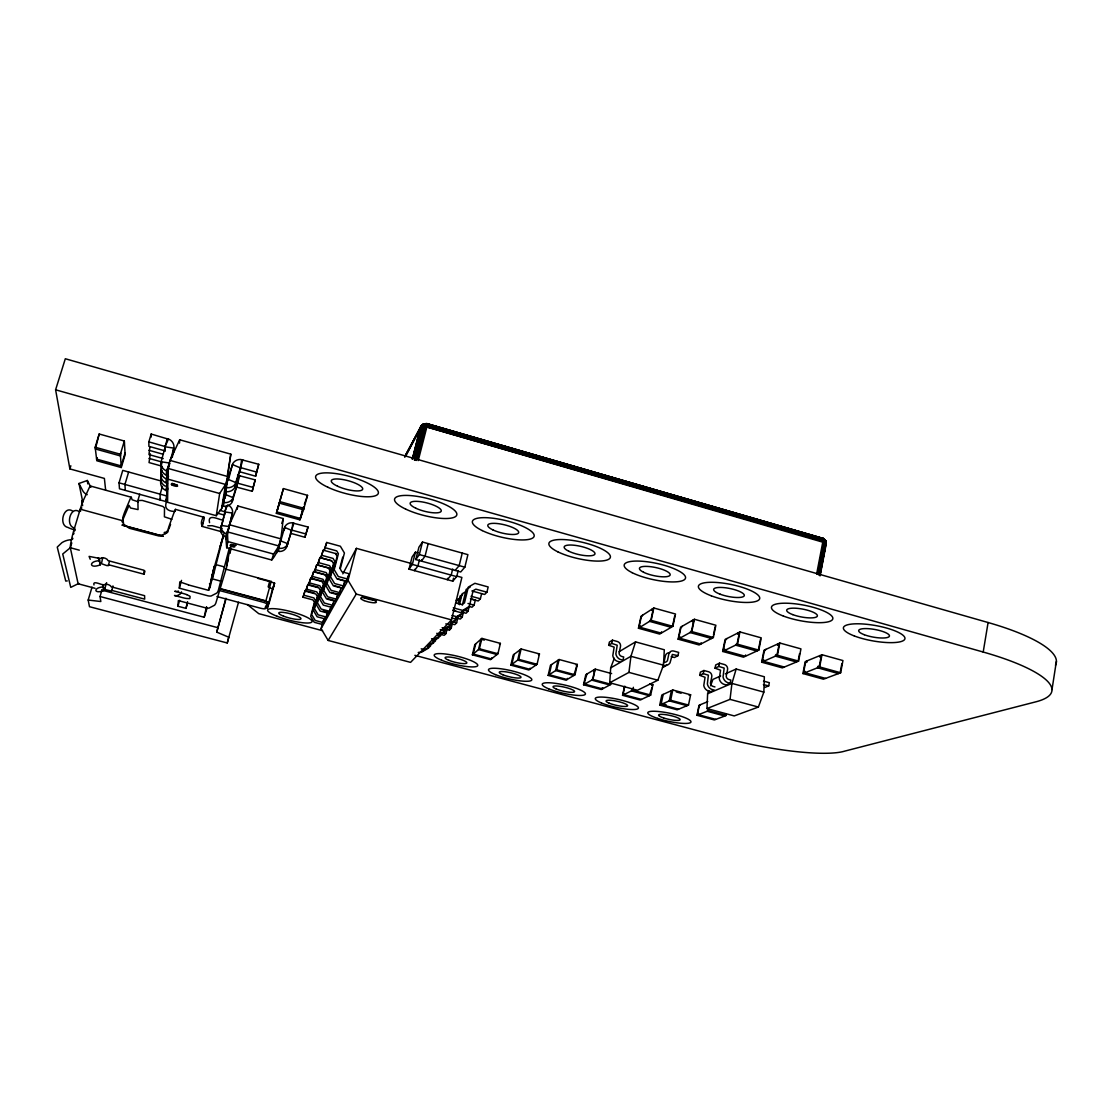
<?xml version="1.0" encoding="UTF-8"?>
<svg xmlns="http://www.w3.org/2000/svg" width="1112" height="1112" viewBox="0 0 1112 1112"><rect width="100%" height="100%" fill="white"/><g stroke="black" fill="none" stroke-linecap="round" stroke-linejoin="round"><path stroke-width="1.5" d="M412.26 459.2L420.656 426.772L423.547 423.978L426.869 423.616L823.075 538.389L825.424 540.488L825.924 543.726L819.822 575.516M160.795 480.301L161.754 474.421M167.495 483.359L165.076 482.386A8.771 8.284 9.1 0 1 160.74 475.088L161.907 466.567M169.622 463.037L161.115 461.772L160.948 462.912A9.007 8.493 9.7 0 0 165.396 470.404C169.274 469.737 169.01 478.341 165.285 474.602A8.924 8.423 9.5 0 1 160.879 467.179L161.115 461.772L165.327 446.593L148.855 441.881L151.176 434.041L169.58 439.518A8.993 8.465 10.1 0 1 174 446.968L172.263 457.435M222.553 532.009L204.691 527.116C195.42 525.476 209.515 505.807 201.897 526.115M412.886 458.769L421.059 426.188L423.964 423.853L427.314 423.728L422.81 424.367L420.656 426.772L412.482 458.964M826.049 544.616L825.424 540.488L822.046 538.138L825.424 540.488L826.258 543.671L825.757 544.838L824.437 539.626L822.046 538.138L824.979 539.834L826.258 543.671L820.114 575.808M165.16 450.93L165.118 446.44L167.412 438.614M166.397 475.074L166.522 470.876L169.858 463.44M160.434 480.815L122.751 470.376L119.04 482.83L119.484 488.78L165.827 501.526L167.356 491.115M166.772 501.345C163.075 509.115 169.413 511.715 175.307 511.353M708.803 690.552L707.621 693.735L706.968 708.566L734.24 715.919L758.384 707.051L763.847 692.109L764.347 676.763L736.158 669.035L725.316 673.872M222.483 505.585L221.635 508.587L216.27 515.69L167.412 502.263L167.648 468.319L169.969 460.396L179.699 439.782L230.809 454.155L226.653 483.553M816.639 574L822.769 542.169C823.478 533.732 829.566 547.91 822.769 542.169L426.716 426.952L423.936 424.061L421.226 425.813L405.143 455.906M179.518 443.104L179.699 439.782M614.324 658.262L610.683 667.881L609.723 682.782L637.523 690.26L657.845 680.224L663.489 665.171L664.309 649.769L635.55 641.888L619.134 651.674M822.324 538.097L825.479 541.002L823.269 538.625L426.869 423.616L421.823 425.159L426.104 423.561L823.255 538.486L824.381 542.739L818.279 574.557M819.447 575.196L825.771 541.21L825.757 544.838M823.811 539.723L825.549 543.393L826.146 542.211M824.59 539.765L822.296 538.403M187.261 603.927L185.996 608.375L177.92 606.235L178.351 600.591L205.72 607.875A8.924 8.618 4.5 0 0 209 608.111L214.56 605.22A7.812 7.548 4.4 0 0 216.006 602.537L226.89 566.203A7.478 7.2 8.5 0 0 227.07 563.27M229.336 548.007L218.369 590.236A8.104 7.826 5.7 0 1 216.868 593.03L211.113 596.004A9.257 8.924 5.8 0 1 207.708 595.754L179.31 588.165L179.796 581.868L188.415 584.815M185.996 608.375L187.525 601.675M206.345 609.418L206.707 607.124M90.878 487.237L87.334 480.481L78.98 483.484L82.705 501.693M706.968 708.566L730.042 699.365L731.932 683.407L736.158 669.035M271.717 560.003L273.621 554.068L278.917 545.992L227.432 531.883L226.014 539.473L226.681 547.73L271.717 560.003C281.503 548.647 281.322 532.592 283.31 518.567L237.843 505.988L229.433 524.739L226.709 537.318L224.513 536.443A7.937 7.603 11.4 0 1 220.565 529.785L224.944 511.881L219.898 510.269M202.287 526.643L202.69 523.335M609.723 682.782L628.933 672.399L630.935 656.302L635.55 641.888M277.235 551.121L279.543 551.482A7.854 7.562 16.4 0 0 286.298 547.785L291.914 530.132L292.845 522.946M224.429 496.188L225.097 491.295M222.066 505.988L224.568 506.405A8.521 8.118 12.5 0 0 231.935 502.471L236.606 487.098L252.229 491.295L253.105 487.431L237.412 483.136L232.644 498.676A8.604 8.187 12.7 0 1 225.208 502.638L222.678 502.235L224.819 494.632L223.429 506.238M228.641 505.334A7.992 7.631 11.9 0 1 232.616 512.02L227.724 532.648M229.558 524.822L231.963 515.44M236.912 487.028L238.705 475.408M255.649 476.214L256.58 472.072L240.428 467.582L235.41 483.664A8.896 8.465 13.6 0 1 227.724 487.737L225.11 487.306L232.853 463.482A8.868 8.423 15.1 0 1 240.498 459.451L258.748 464.288L255.649 476.214L239.803 471.78L240.234 468.625M228.808 478.535L232.394 464.524L240.192 467.804L239.719 471.766L241.693 459.631M87.334 480.481L87.778 483.901M173.653 452.501L173.819 451.375A8.91 8.396 9.9 0 0 173.528 449.192M160.976 469.848L160.809 470.96A8.84 8.368 9.3 0 0 165.188 478.327L167.62 479.3L168.524 476.2M160.837 477.632L160.684 478.744A8.701 8.229 9 0 0 164.979 485.986C168.69 485.332 168.454 493.492 164.868 489.905A8.618 8.159 8.8 0 1 160.614 482.733L160.781 481.635M216.27 515.69L219.662 493.492L225.583 484.443L227.807 476.548L169.969 460.396M1052.008 689.551L1056.4 661.223M825.855 543.921L825.771 541.21M221.635 508.587L225.583 484.443L167.648 468.319L167.412 502.263M222.372 506.071L226.459 491.323M239.483 471.849L234.66 487.709A8.813 8.382 13.4 0 1 227.043 491.754L224.763 491.421L227.654 479.55L225.861 491.587M227.404 475.019L230.809 454.155M223.762 501.095L225.375 491.282M224.707 497.272L225.208 494.729M226.973 483.637L227.418 480.912M414.859 655.329L736.797 741.106A96.007 18.028 11.6 0 0 844.62 751.156L1035.953 701.797A125.281 29.148 9.9 0 0 983.203 652.035L988.095 622.525L65.316 358.745L55.6 389.798L69.889 468.916L104.389 478.424L105.654 490.253M231.824 516.454L232.477 513.049L224.93 511.951L224.346 515.37L226.32 505.946M220.899 581.173L212.434 578.893L223.067 537.124M225.514 536.86L229.03 526.893M232.38 501.456L233.075 497.662L225.527 494.506M235.118 486.667L235.869 482.608L228.057 479.328M840.366 671.606L841.84 663.697M840.672 672.76L842.938 660.556L821.99 654.732L805.199 661.626L802.92 673.552L823.422 679.196L840.672 672.76L819.669 666.95L802.92 673.552M236.55 487.167L237.259 483.317M819.836 655.607L819.586 656.956L821.198 656.302L819.391 665.796L817.793 666.435L817.528 667.784L838.462 673.58M819.669 666.95L821.99 654.732M818.932 574.876L825.034 543.059L822.908 541.28L426.716 426.952L421.809 426.424L421.656 425.507L424.047 423.839L427.314 423.728M820.003 574.904L825.438 546.506M807.256 660.778L807.006 662.113L805.463 662.738L803.684 672.023L805.227 671.412L804.963 672.746L825.535 678.403M211.641 577.517L213.573 569.9M226.681 547.73L227.863 541.572L227.432 531.883M796.776 660.625L796.512 661.974L775.398 656.149L775.662 654.787L777.177 654.12L779.039 644.599L777.524 645.294L777.788 643.931M798.333 659.972L799.556 653.634M798.583 661.112L800.946 648.88L779.804 643.014L764.013 650.228L761.65 662.182L782.334 667.881L798.583 661.112L777.413 655.26L761.65 662.182M817.501 574.265L823.617 542.434L824.993 540.279M211.766 576.78L210.891 581.965L212.156 578.198A8.59 3.35 14.4 0 0 211.808 576.85L213.101 571.582M764.695 687.48L768.712 685.895L769.337 682.685L764.556 681.378A4.212 3.92 63.5 0 0 763.541 681.239M777.413 655.26L779.804 643.014M758.912 647.392L760.483 639.442M758.815 650.117L761.247 637.857L739.939 631.936L725.107 639.456L722.661 651.437L743.497 657.178L758.815 650.117L737.464 644.209L722.661 651.437M765.946 649.352L764.236 651.34L762.401 660.639L763.847 660L763.583 661.334L784.321 667.047M237.176 509.324L237.843 505.988M745.638 654.982L745.374 656.316L724.468 650.562L724.746 649.213L723.384 649.881L725.288 640.554L726.914 638.538M230.448 546.826L226.695 565.341L228.057 560.448A7.603 7.311 9 0 0 228.238 557.473L227.654 555.541M738.048 632.895L737.77 634.257L739.188 633.534L737.27 643.07L735.574 645.141L756.855 651.02L758.592 648.977M737.464 644.209L739.939 631.936M730.195 683.352L730.862 680.071L728.93 679.543A3.586 3.35 62.5 0 1 726.219 676.152L727.568 669.549A4.281 4.003 61.9 0 0 724.385 664.517L719.478 663.169L715.711 664.934L715.044 668.187L720.548 670.202L719.255 678.612A6.978 6.519 62.5 0 0 723.745 684.241L726.358 684.978L730.195 683.352L727.568 682.601A7.019 6.561 62.5 0 1 723.05 676.93L724.162 668.076L718.811 666.435L715.044 668.187M718.811 666.435L719.478 663.169M230.142 551.886L229.864 553.289L231.171 548.188L230.893 549.592M230.601 549.634L230.893 548.202M696.974 715.28L708.65 710.679L726.358 715.447L714.321 719.937L696.974 715.28L699.031 705.244L707.788 701.644M713.501 634.813L715.141 626.848M713.348 637.537L715.878 625.25L694.375 619.273L680.627 627.154L678.098 639.164L699.114 644.96L713.348 637.537L691.803 631.588L678.098 639.164M700.463 704.647L699.156 706.203L697.558 714.015L698.628 713.598L698.405 714.71L715.794 719.381M687.285 704.521L687.049 705.661L669.257 700.88L671.412 690.621M701.13 642.708L700.852 644.043L679.766 638.232L680.058 636.898L678.793 637.593L680.766 628.252L682.309 626.195M688.495 705.064L690.621 694.791L672.802 689.982L661.835 695.028L659.708 705.105L677.194 709.803L688.495 705.064L670.647 700.254L659.708 705.105M699.698 675.318L703.257 673.663L708.386 675.179L707.371 683.88A6.839 6.408 62.8 0 0 711.763 689.384L714.321 690.121L710.679 691.664L708.149 690.941A6.783 6.366 62.8 0 1 703.785 685.478L705.05 677.277L699.698 675.318L700.351 672.162L703.91 670.494L708.692 671.801A4.17 3.906 62.1 0 1 711.777 676.694L710.457 683.129A3.489 3.266 62.8 0 0 713.098 686.424L714.96 686.938M703.257 673.663L703.91 670.494M692.623 620.274L692.331 621.636L693.652 620.885L691.65 630.462L690.052 632.547L711.527 638.483L713.167 636.411M691.803 631.588L694.375 619.273M663.183 694.416L661.056 704.508L678.584 709.22M671.259 656.622L674.47 657.498L677.986 655.663L678.667 652.396L673.719 651.034A4.295 4.059 59.9 0 0 668.868 653.898L667.464 660.528A3.614 3.405 60 0 1 663.669 662.154M670.647 700.254L672.802 689.982M671.481 625.973L671.189 627.335L649.547 621.358L651.062 619.217L653.119 609.64L651.896 610.418L652.188 609.056M672.746 625.222L674.775 615.645M672.885 626.348L675.498 614.019L653.828 608L641.054 616.201L638.441 628.238L659.638 634.076L672.885 626.348L651.173 620.343L638.441 628.238M92.018 587.15L88.182 600.049L89.488 606.707L227.251 642.986L228.752 637.218L216.743 632.13L225.889 598.242M661.543 631.797L661.251 633.131L639.998 627.279L640.29 625.931L639.122 626.654L641.151 617.285L642.611 615.2M651.966 687.689L649.352 695.709L631.435 690.886L632.645 689.245M624.388 686.896L622.553 695.306L640.164 700.032L650.687 695.069L652.883 684.783L649.616 683.908M622.553 695.306L632.728 690.232L633.353 687.299M651.173 620.343L653.828 608M624.819 686.173L623.109 694.027L624.054 693.554L623.804 694.68L641.457 699.42M608.681 645.294L609.39 642.083L612.434 640.164L617.368 641.513A4.253 4.045 57.5 0 1 620.51 646.531L619.078 653.078A3.572 3.392 58.4 0 0 621.775 656.455L623.707 656.983L622.998 660.222L620.357 659.472A6.978 6.63 58.4 0 1 615.867 653.842L617.216 645.224L611.725 643.403L608.681 645.294L614.144 647.115L612.795 655.663A6.936 6.589 58.4 0 0 617.257 661.265L619.884 662.015M611.725 643.403L612.434 640.164M583.55 684.77L592.918 679.46L611.03 684.325L601.3 689.537L583.55 684.77L585.802 674.664L595.198 669.132L611.642 673.58M586.955 673.983L584.092 683.491L584.954 682.99L584.703 684.116L602.495 688.898L602.746 687.772L601.842 688.258M594.003 669.841L593.752 670.981L594.642 670.453L592.863 678.473L591.723 680.127L609.793 684.992M592.918 679.46L595.198 669.132M576.78 665.754L573.861 675.457L555.666 670.564L558.015 660.25M575.001 674.762L577.323 664.434L559.114 659.513L550.468 665.268L548.146 675.401L566.008 680.183L575.001 674.762L556.764 669.855L548.146 675.401M567.37 678.389L567.12 679.529L549.203 674.72L551.524 664.559M237.565 475.241L255.204 479.884L252.229 491.295M556.764 669.855L559.114 659.513M530.118 668.145L529.868 669.285L511.812 664.434L514.189 654.245M536.29 663.878L536.026 665.018L517.692 660.083L520.096 649.742M537.068 664.295L539.459 653.939L521.111 648.977L513.23 654.982L510.853 665.143L528.853 669.98L537.068 664.295L518.692 659.346L510.853 665.143M518.692 659.346L521.111 648.977M491.699 657.817L491.421 658.957L473.239 654.078L475.686 643.862M497.259 653.37L496.981 654.509L478.507 649.547L480.982 639.178L484.345 640.081M497.926 653.759L500.386 643.375L481.885 638.385L474.824 644.64L472.378 654.815L490.517 659.68L497.926 653.759L479.397 648.769L472.378 654.815M470.515 598.868L478.229 600.98L480.384 598.798L481.621 593.655M471.863 590.972L484.679 594.461L486.917 592.196L488.168 586.955L474.907 583.3L468.319 587.08L464.468 602.926L461.73 604.511L456.017 602.954M479.397 648.769L481.885 638.385M461.591 612.059L466.053 613.268L468.041 611.252L469.25 606.29L467.248 608.347M469 606.415L472.016 607.235L474.101 605.15L475.31 600.091L470.529 598.784M323.258 620.44L321.104 628.614L328.151 640.442L410.564 662.377L451.514 619.898L461.883 577.434L456.865 576.058M446.12 629.197L449.415 630.087L450.165 626.973M464.844 567.176L467.902 554.652L422.49 542.03L418.918 547.173L415.805 559.558L460.715 571.957L464.844 567.176L419.335 554.582L415.805 559.558M452.153 621.552L451.333 624.888L445.064 628.516L442.117 627.724M449.415 630.087L451.194 628.28L452.348 623.568M458.213 603.733L460.104 596.018L462.675 594.531M459.478 604.678L462.133 593.794L466.025 591.57M451.416 623.776L454.752 624.68L456.615 622.817L457.783 618.022M462.37 605.123L466.192 589.388L470.126 587.122M463.815 609.807L463.065 612.92L456.559 616.673L451.972 615.436M455.92 617.897L460.298 619.078L462.217 617.146L463.412 612.267M452.681 568.996L451.18 575.112L447.33 579.672L447.663 578.337M436.099 638.079L435.32 641.235L429.371 644.696M418.223 552.942L415.443 552.178L412.052 557.042L409.007 569.135L452.792 581.173L453.529 578.157M441.255 632.77L440.463 635.995L434.417 639.497L431.567 638.733M462.244 553.081L459.173 565.605L455.128 570.414M452.792 581.173L456.698 576.628L458.2 570.525M444.772 629.156L443.966 632.408L437.85 635.967M446.607 627.265L445.801 630.546L439.643 634.118M436.752 633.34L444.244 635.299L445.968 633.562L447.107 628.933M431.122 643.195L430.358 646.308L424.506 649.714L421.212 648.824M419.335 554.582L422.49 542.03M419.46 559.822L417.917 565.938L414.498 570.637L414.832 569.302M421.782 559.739L421.434 561.115L425.048 556.153L428.19 543.615M418.223 460.618L427.133 425.924L426.188 423.714L423.936 424.061M409.007 569.135L412.357 564.409L415.443 552.178M206.373 607.013L204.205 617.257L101.79 590.097M414.095 458.589L422.185 426.994L423.63 424.784L425.757 427.383L417.681 458.992M414.456 460.257L422.963 426.994L425.465 423.63L427.091 425.312L822.977 539.737M415.346 460.326L423.839 427.05L427.091 425.312M416.277 460.465L425.062 425.396L420.336 427.675L404.851 456.74M413.567 458.352L422.365 424.923M329.652 568.176L316.767 564.66L314.39 571.971L325.079 574.89L326.664 577.531L322.688 592.529L326.511 598.923L335.476 601.342L337.978 594.197L331.084 592.321M335.476 601.342L337.978 594.197M331.445 560.698L319.964 557.557L317.518 565.063L328.415 568.023L330.014 570.72L325.983 585.996L329.875 592.515L339.007 594.99L340.341 589.902M339.007 594.99L341.579 587.65M336.658 553.845L323.272 550.162L320.77 557.863L331.876 560.907L333.503 563.645L329.402 579.213L333.364 585.857L342.691 588.387L343.705 584.495M342.691 588.387L345.332 580.867L338.173 578.921M335.463 553.484L337.144 556.278L332.961 572.152L337.005 578.921L346.513 581.506L347.889 576.224M346.513 581.506L349.224 573.792L341.926 571.804L340.244 568.983L344.428 553.025L340.369 546.242L326.719 542.475L324.148 550.37L326.719 542.475M321.104 628.614L348.056 580.353L356.41 548.355L411.662 563.589M314.14 592.988L305.147 590.555L303.006 597.227L312.945 599.91L314.404 602.356L310.693 616.354L314.237 622.303L322.591 624.527L323.814 619.87M322.591 624.527L324.843 618.008M318.56 587.331L307.899 584.439L305.703 591.25L315.822 593.989L317.309 596.491L313.542 610.724L317.142 616.771L325.635 619.05L326.886 614.31M325.635 619.05L327.943 612.378L323.064 611.058M339.799 568.274L342.718 557.168M328.791 613.365L331.167 606.54L328.791 613.365L320.145 611.044L316.475 604.886L320.312 590.402L318.796 587.859L308.497 585.065L310.748 578.087L323.161 581.451M326.344 574.946L313.709 571.498L311.388 578.643L321.882 581.493L323.425 584.078L319.533 598.826L323.272 605.095L332.071 607.472L333.364 602.551M332.071 607.472L334.503 600.48L327.748 598.659M303.006 597.227L305.147 590.555M305.703 591.25L307.899 584.439M308.497 585.065L310.748 578.087M311.388 578.643L313.709 571.498M314.39 571.971L316.767 564.66M317.518 565.063L319.964 557.557M320.77 557.863L323.272 550.162M290.788 533.371L304.924 537.263L308.052 527.018L291.789 522.793A7.895 7.589 18.3 0 0 285.006 526.476L283.532 530.702L283.935 529.757A7.826 7.534 18 0 1 285.172 528.214M304.924 537.263L308.052 527.018M279.404 503.124L303.506 509.81L307.551 495.34L283.421 488.599L276.374 513.341L299.906 519.846L303.326 507.183M303.465 507.142L300.407 518.442L276.805 511.909L283.421 488.599M220.704 528.77L223.887 517.052M276.527 553.276L277.291 550.468M265.56 607.541A3.683 0.695 14.8 0 1 267.366 607.93L269.299 602.523A3.753 0.737 14.8 0 1 265.907 600.855L271.203 581.437L225.305 569.024M267.366 607.93L270.55 596.254M272.649 588.568L271.092 594.308M274.455 583.425L272.982 588.957A3.753 0.764 14.9 0 1 269.604 587.275L268.159 586.886L269.59 581.52M269.299 602.523L274.567 583.133A3.739 0.764 14.9 0 1 271.203 581.437M286.701 546.84L287.8 543.698L280.752 540.932L284.602 527.422L291.566 530.327L293.832 523.085M227.251 642.986L238.496 602.273M213.365 569.914L214.505 565.841M213.365 570.581L223.748 533.788M216.743 632.13L226.028 598.729M214.616 566.161L208.597 590.277L210.196 585.579A8.576 3.392 14.3 0 0 209.848 584.217L209.473 583.744M256.58 472.072L258.748 464.288M253.105 487.431L255.204 479.884M240.595 467.596L242.791 459.798M239.803 471.78L240.665 468.694M237.648 483.122L239.775 475.575M210.974 581.562L214.088 570.484L209.89 587.97M226.014 539.473L226.806 536.665M161.045 466.053L161.977 462.759M160.906 473.976L161.824 470.737M170.094 461.383L173.833 448.108L165.354 446.829M177.92 606.235L179.602 600.299M219.537 548.661L219.787 547.743M179.31 588.165L181.534 580.367M206.874 608.653L204.205 617.257M219.884 547.424L220.232 546.228M162.435 486.333L160.142 494.159L160.059 499.941L160.448 498.579M167.564 471.307L169.399 465.011M167.314 479.216L168.218 476.117M109.462 561.546L108.517 564.729L144.06 574.237L144.977 571.068M165.827 501.526L167.161 496.925M224.888 498.329L226.278 493.589M163.228 458.575L148.966 454.599L149.842 447.205M161.49 466.039L149.036 462.578L150.342 453.849M121.875 520.527L122.654 522.682L123.154 519.068L129.02 505.376L130.549 508.003L138.055 509.602L137.888 500.553L139.764 494.159M106.613 582.646L104.862 588.568L105.445 589.624L111.631 591.125L112.965 585.927M220.218 546.312L220.51 545.283M108.517 564.729L108.503 565.605L106.863 565.591L101.47 563.714L102.624 558.002M128.631 472.002L124.933 484.457L125.295 490.378M88.182 600.049L100.831 601.522L100.038 596.518L101.998 589.944M276.374 513.341L279.849 501.623L304.035 508.337L299.906 519.846M125.03 453.001L121.166 465.914L96.591 459.103L97.036 457.657L97.175 458.908M121.277 467.54L125.128 454.669L124.335 441.033L99.19 434L95.173 447.232L96.8 460.743L121.277 467.54L120.36 454.238L124.335 441.033M124.433 442.771L124.002 444.23L123.918 442.923M95.076 588.317L78.118 583.758L70.32 547.743L71.78 542.892M69.889 468.916L70.848 465.761M220.662 544.838L223.693 535.122M281.781 523.404L283.31 518.567M167.773 532.12L168.329 530.493M277.513 551.204L280.752 540.932M278.486 551.343L280.182 540.918L278.25 548.007L280.585 548.383A7.923 7.617 16.6 0 0 287.396 544.658L291.566 530.327L290.468 533.496M273.107 587.275L274.567 583.133M304.368 504.25L307.551 495.34M168.885 528.978L170.553 524.461M710.568 685.784L712.931 679.404L720.673 675.957M425.521 426.049L427.314 424.186L426.535 423.797M224.721 511.603L227.64 504.917M167.231 487.501L165.938 490.35L167.356 483.553M167.592 475.866L166.286 478.785L166.161 482.844L167.467 479.939M165.118 446.44L168.454 439.045M825.424 540.488L825.215 541.183L824.701 540.362M404.81 457.004L421.754 425.243M342.816 573.848L356.41 548.355M405.56 456.365L420.878 427.675M344.039 583.188L345.332 580.867M328.151 640.442L356.257 594.058L348.056 580.353M137.888 500.553L142.239 500.414L162.797 506.419L164.506 507.85L164.409 516.816L171.874 519.304M423.867 425.27L425.535 423.839M421.059 426.633L421.656 425.938L420.572 427.411L421.809 426.424M207.777 525.781L212.225 525.712L221.983 528.339M203.426 517.122L175.46 509.379M499.427 644.154L500.386 643.375M824.381 542.739L825.952 541.975M823.353 539.028L824.604 539.528L823.547 538.875M538.403 654.69L539.459 653.939M423.13 424.437L424.047 423.839M90.781 486.556A15.54 1.612 -74.5 0 0 89.113 488.043L83.581 499.858A15.721 1.654 -74.5 0 0 80.231 509.185L74.518 528.005A17.264 1.821 -74.4 0 0 70.32 547.743L62.731 554.012L70.751 587.372L78.118 583.758A15.679 1.487 -74.3 0 0 78.799 583.383M422.185 426.994L424.228 425.854M576.169 665.143L577.323 664.434M823.075 538.389L824.604 539.528M432.693 641.276L438.698 637.788M427.703 646.419L433.624 642.972M422.907 651.368L428.718 647.976M467.137 608.75L460.563 612.559L452.806 610.446M461.007 615.005L454.558 618.745L451.514 617.924M450.707 622.72L457.088 619.023L457.824 615.965L462.217 617.146M455.114 621.024L448.775 624.708L445.787 623.901M449.443 626.82L443.215 630.434L440.282 629.642M456.198 600.258L461.272 597.325M456.754 600.925L459.284 599.479M610.683 667.881L630.935 656.302L663.489 665.171M422.49 424.645L426.41 423.978M610.043 683.852L610.961 683.352M651.535 685.451L652.883 684.783M689.176 695.431L690.621 694.791M707.621 693.735L731.932 683.407L763.847 692.109M708.511 709.678L707.162 711.263L724.829 716.017M725.052 714.877L726.206 714.446M763.416 684.617L768.712 685.895M67.262 580.923L65.747 581.062L57.24 547.09L61.966 542.628A18.584 17.57 -1.8 0 1 71.807 539.681M178.49 591.097L177.781 591.306A6.06 5.824 2.7 0 1 174.765 591.25L183.202 593.502A7.52 1.39 15.3 0 1 186.691 594.614M822.769 542.169L823.909 541.891M103.486 586.914C92.921 587.331 93.644 594.642 104 590.472L102.804 584.578L104 590.472M99.691 560.698C88.265 560.976 89.141 569.386 100.288 564.813L98.968 558.182L99.371 560.948M424.701 424.853L426.063 424.603M427.05 423.728L425.729 424.172L823.853 539.07L823.255 538.486M166.133 532.509L164.993 532.578A3.67 0.778 15.9 0 0 165.132 533.232M422.365 425.326L424.673 426.522M166.703 532.578L164.465 532.398A4.198 0.903 15.9 0 0 164.632 533.135L165.479 533.454M291.844 530.118L306.161 534.052M228.822 526.532L221.26 525.448L221.121 526.476A7.992 7.659 11.6 0 0 225.11 533.204L227.043 533.996M166.425 532.398L167.342 532.676M138.291 501.832L132.133 499.761L131.438 497.717A15.471 1.223 -74.5 0 0 130.048 499.274L125.044 511.172A15.665 1.251 -74.5 0 0 122.737 517.705L123.627 524.155L129.256 528.242L159.002 536.026L165.493 533.746L167.87 530.007A15.596 0.834 -74.5 0 1 170.025 523.46L174.459 511.464A15.415 0.806 -74.6 0 1 175.543 509.838M663.058 665.462L663.697 665.601A7.061 6.658 60 0 0 670.022 662.877L672.343 654.454L677.986 655.663M100.038 596.518L217.702 627.641M103.333 588.151L104.862 588.568M111.645 590.361L144.685 599.132L144.602 595.684L111.214 586.816C110.713 584.856 104.834 583.063 104.347 584.995C102.415 585.496 92.157 579.699 93.978 584.954M70.32 547.743L79.299 550.162M219.912 588.512L265.907 600.855M326.692 617.146L318.143 614.853L314.515 608.764L318.31 594.447L316.809 591.932L306.634 589.179M219.745 588.832L262.891 600.397A4.99 0.973 14.9 0 1 267.408 602.621L265.893 606.943A4.934 0.945 14.9 0 1 265.101 607.221M219.286 590.472L262.446 602.051A4.99 0.959 14.9 0 1 266.963 604.261L265.462 608.57A4.934 0.931 14.8 0 1 260.403 608.181L216.923 596.546M188.428 584.926L208.597 590.333M101.206 562.769L99.566 562.324L100.288 564.813M323.606 622.692L315.21 620.454L311.652 614.477L315.377 600.397L313.904 597.922L303.91 595.226M322.536 630.685L258.748 613.657L247.267 604.497M257.775 578.337L268.117 581.131M676.249 691.928L681.1 693.249M442.729 632.686L445.968 633.562M333.211 605.428L324.343 603.038L320.59 596.727L324.509 581.896L322.953 579.282L312.389 576.419M632.728 690.232L650.687 695.069M329.889 611.391L321.187 609.056L317.49 602.857L321.354 588.29L319.825 585.732L309.456 582.91M661.292 703.382L666.074 704.674M122.195 525.059L163.075 536.179M122.209 525.184L163.075 536.29M343.969 586.08L334.587 583.536L330.584 576.85L334.726 561.185L333.072 558.419L321.896 555.361M334.559 585.746L340.175 587.275M356.257 594.058L451.514 619.898M453.724 622.025L456.615 622.817M340.244 592.779L331.042 590.291L327.123 583.73L331.181 568.357L329.569 565.647L318.602 562.644M730.042 699.365L758.384 707.051M628.933 672.399L657.845 680.224M216.02 564.646L224.554 566.953M447.886 627.39L451.194 628.28M336.658 599.229L327.623 596.783L323.787 590.347L327.776 575.251L326.191 572.597L315.447 569.664M467.999 603.482L474.101 605.15M227.863 541.572L273.621 554.068M463.565 610.029L468.041 611.252M347.834 579.116L338.27 576.502L334.198 569.692L338.395 553.72L336.714 550.899L325.316 547.771M453.293 607.847L462.648 610.405L469.278 606.568L473.114 590.722L475.839 589.151L486.917 592.196M452.848 610.14L455.656 610.905M122.501 520.694L80.231 509.185L80.578 511.242M412.357 564.409L456.698 576.628M217.757 513.271L224.207 515.051M222.553 520.013C218.744 519.665 207.221 513.091 209.556 522.654M90.489 486.041L131.244 497.231M229.433 524.739L280.863 538.861M471.071 596.24L480.384 598.798M168.19 479.216L219.662 493.492M119.04 482.83L165.994 495.771M148.994 458.408L161.574 461.911M95.173 447.232L120.36 454.238M165.09 450.888L148.897 446.343L148.855 441.881M148.925 450.277L163.311 454.308M55.6 389.798L983.203 652.035M426.341 425.646L825.285 541.349M186.691 594.614L189.596 596.032A6.616 1.223 15.3 0 1 190.082 596.657L189.902 598.284A6.589 1.209 15.3 0 1 189.318 598.631L186.302 598.451A7.492 1.376 15.3 0 1 182.827 597.7L174.487 595.476A5.977 5.755 2.3 0 0 177.461 595.532L180.033 594.211A5.282 5.087 2.3 0 0 181.492 591.876M72.836 511.256C63.759 504.431 58.102 525.559 67.901 527.422A8.145 1.626 16.3 0 0 74.893 529.951A7.297 0.764 -74.4 0 0 74.587 530.938M79.438 511.784C70.445 505.154 64.899 526.059 74.518 528.005L74.893 529.965M230.837 544.421L236.147 545.366M90.225 559.266L89.085 556.389L100.622 558.627C101.011 556.375 107.6 558.391 108.017 560.615L143.962 570.247L144.06 574.237M824.937 540.376L825.868 541.794M78.98 483.484L82.566 490.378A9.007 8.465 3.5 0 0 87.236 494.673M82.761 502.04L81.815 500.553L82.622 505.738M98.217 557.682L99.121 560.782M825.924 543.017L826.133 544.046M99.19 434L95.382 448.956L120.485 455.948L120.833 453.196M151.176 434.041L151.19 437.058M376.634 599.91A8.09 1.724 14.3 0 1 369.698 599.424A8.09 1.724 14.3 0 1 362.178 596.616M669.73 652.786A4.267 4.031 60 0 0 665.407 655.746L664.017 662.321A3.586 3.378 60.1 0 1 663.35 663.197M666.561 664.656A7.006 6.616 60.1 0 1 662.446 667.353M177.114 484.832A3.322 0.806 16.3 0 1 172.096 483.275M422.824 651.451A22.546 4.295 13.9 0 1 418.237 652.438M988.095 622.525A124.78 30.927 9.6 0 1 1055.441 665.24M72.766 538.903A7.297 0.764 -74.4 0 1 72.822 538.319M73.726 533.996A7.297 0.764 -74.4 0 1 74.004 532.968M81.384 508.796A7.145 0.751 -74.5 0 1 81.76 507.795M230.267 545.227C234.771 549.342 237.926 545.088 230.267 545.227M364.11 600.577A8.09 1.71 14.3 0 0 376.356 602.231A8.09 1.71 14.3 0 0 365.111 597.783A8.09 1.71 14.3 0 0 364.11 600.577M172.151 485.082A3.322 0.792 16.3 0 0 177.531 486.208A3.322 0.792 16.3 0 0 173.667 484.123A3.322 0.792 16.3 0 0 172.151 485.082M337.548 486.208A16.221 4.378 15.1 0 0 362.595 489.377A16.221 4.378 15.1 0 0 340.87 479.244A16.221 4.378 15.1 0 0 337.548 486.208M327.845 487.237A32.456 8.771 15.1 0 0 378.136 493.756A32.456 8.771 15.1 0 0 334.962 473.462A32.456 8.771 15.1 0 0 327.845 487.237M405.616 509.074A32.067 8.674 14.3 0 0 456.365 515.773A32.067 8.674 14.3 0 0 415.137 496.077A32.067 8.674 14.3 0 0 405.616 509.074M415.763 508.198A16.027 4.337 14.3 0 0 441.047 511.464A16.027 4.337 14.3 0 0 420.28 501.637A16.027 4.337 14.3 0 0 415.763 508.198M492.825 529.854A15.874 4.281 13.5 0 0 518.345 533.218A15.874 4.281 13.5 0 0 498.51 523.683A15.874 4.281 13.5 0 0 492.825 529.854M482.233 530.577A31.761 8.562 13.5 0 0 533.412 537.457A31.761 8.562 13.5 0 0 494.075 518.373A31.761 8.562 13.5 0 0 482.233 530.577M568.732 551.204A15.763 4.212 12.8 0 0 594.475 554.652A15.763 4.212 12.8 0 0 575.557 545.408A15.763 4.212 12.8 0 0 568.732 551.204M557.724 551.774A31.525 8.437 12.8 0 0 609.334 558.836A31.525 8.437 12.8 0 0 571.832 540.321A31.525 8.437 12.8 0 0 557.724 551.774M643.542 572.235A15.679 4.142 12.1 0 0 669.493 575.766A15.679 4.142 12.1 0 0 651.465 566.8A15.679 4.142 12.1 0 0 643.542 572.235M632.116 572.666A31.372 8.298 12.1 0 0 684.13 579.88A31.372 8.298 12.1 0 0 648.421 561.935A31.372 8.298 12.1 0 0 632.116 572.666M720.228 594.239A15.637 4.073 11.4 0 0 744.275 595.671A15.637 4.073 11.4 0 0 722.439 587.497A15.637 4.073 11.4 0 0 720.228 594.239M711.319 595.823A31.275 8.145 11.4 0 0 759.621 598.854A31.275 8.145 11.4 0 0 716.211 582.438A31.275 8.145 11.4 0 0 711.319 595.823M792.759 614.63A15.624 3.989 10.7 0 0 817.278 616.229A15.624 3.989 10.7 0 0 796.081 608.25A15.624 3.989 10.7 0 0 792.759 614.63M783.362 616.048A31.233 7.979 10.7 0 0 832.582 619.412A31.233 7.979 10.7 0 0 790.451 603.385A31.233 7.979 10.7 0 0 783.362 616.048M864.274 634.716A15.624 3.892 10.1 0 0 889.239 636.495A15.624 3.892 10.1 0 0 868.653 628.697A15.624 3.892 10.1 0 0 864.274 634.716M854.377 635.981A31.261 7.798 10.1 0 0 904.487 639.664A31.261 7.798 10.1 0 0 863.593 624.027A31.261 7.798 10.1 0 0 854.377 635.981M283.518 616.131A11.467 2.182 14.7 0 0 300.949 618.856A11.467 2.182 14.7 0 0 285.172 612.656A11.467 2.182 14.7 0 0 283.518 616.131M277.027 616.27A22.935 4.351 14.7 0 0 311.985 621.803A22.935 4.351 14.7 0 0 280.571 609.404A22.935 4.351 14.7 0 0 277.027 616.27M448.873 660.319A11.19 2.127 13.5 0 0 466.665 663.183A11.19 2.127 13.5 0 0 452.32 657.4A11.19 2.127 13.5 0 0 448.873 660.319M441.7 660.264A22.393 4.253 13.5 0 0 477.368 666.046A22.393 4.253 13.5 0 0 448.817 654.481A22.393 4.253 13.5 0 0 441.7 660.264M502.846 674.748A11.134 2.099 13.2 0 0 520.75 677.653A11.134 2.099 13.2 0 0 506.863 671.995A11.134 2.099 13.2 0 0 502.846 674.748M495.452 674.623A22.268 4.212 13.2 0 0 531.327 680.474A22.268 4.212 13.2 0 0 503.708 669.188A22.268 4.212 13.2 0 0 495.452 674.623M556.25 689.023A11.078 2.085 12.8 0 0 574.278 691.97A11.078 2.085 12.8 0 0 560.837 686.452A11.078 2.085 12.8 0 0 556.25 689.023M548.647 688.828A22.157 4.17 12.8 0 0 584.745 694.764A22.157 4.17 12.8 0 0 558.029 683.727A22.157 4.17 12.8 0 0 548.647 688.828M609.112 703.159A11.037 2.057 12.5 0 0 627.237 706.134A11.037 2.057 12.5 0 0 614.241 700.741A11.037 2.057 12.5 0 0 609.112 703.159M601.286 702.895A22.087 4.114 12.5 0 0 637.593 708.9A22.087 4.114 12.5 0 0 611.767 698.127A22.087 4.114 12.5 0 0 601.286 702.895M663.572 717.935A11.009 2.029 12.1 0 0 680.155 719.728A11.009 2.029 12.1 0 0 664.434 714.516A11.009 2.029 12.1 0 0 663.572 717.935M657.665 718.408A22.031 4.059 12.1 0 0 690.941 722.049A22.031 4.059 12.1 0 0 659.638 711.624A22.031 4.059 12.1 0 0 657.665 718.408"/></g></svg>
